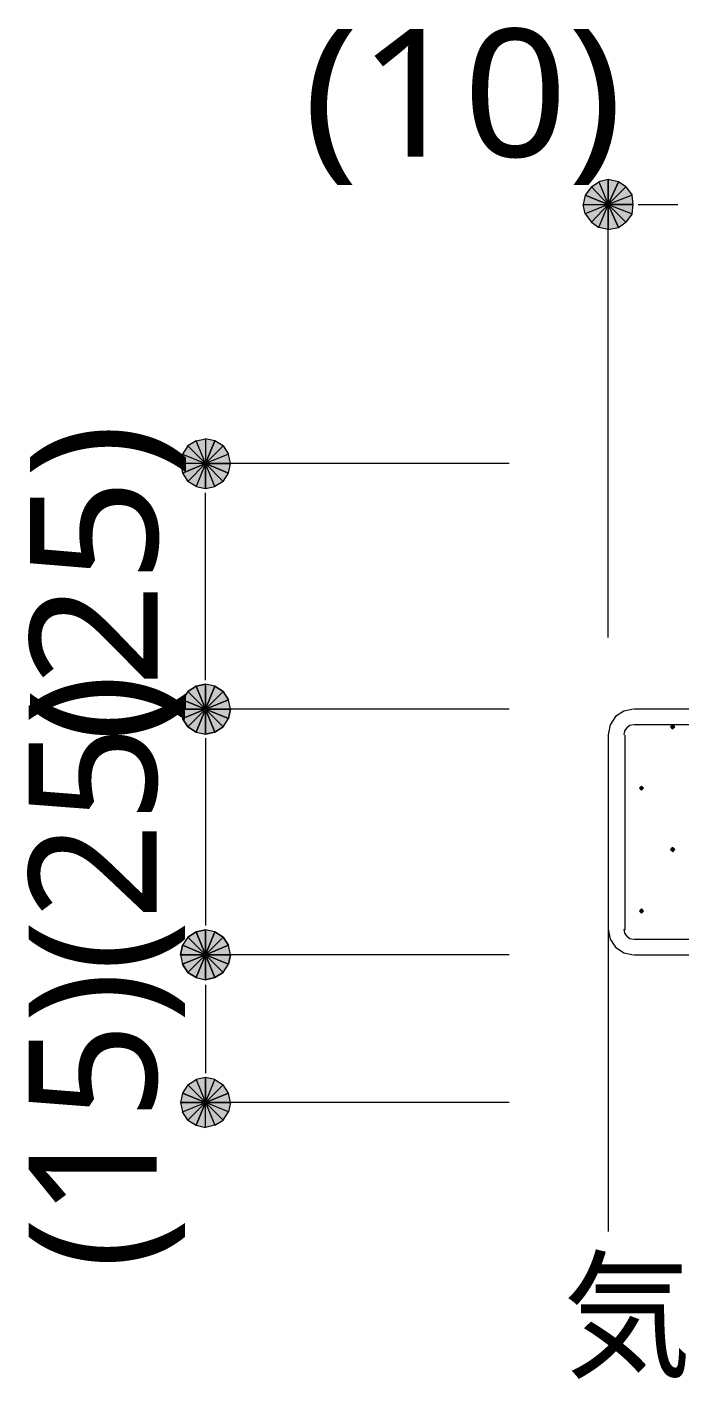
# Model space of a CAD drawing. Header units: millimetres. Extents: x 0 to 420, y 0 to 297.
# Drawn here: x 118.67 to 131.95, y 123.47 to 150.97 of the extents above; entities that cross this region are included whole.
import ezdxf
from ezdxf.enums import TextEntityAlignment as Align

# ---------------------------------------------------------------- set-up
doc = ezdxf.new("R2010")
doc.units = ezdxf.units.MM
doc.styles.add('kst32b', font='NotoSansJP-Variable.ttf')

msp = doc.modelspace()

# ---------------------------------------------------------------- hatches: boundary and pattern name
h = msp.add_hatch(color=7)
h.paths.add_polyline_path([(130.493, 147.87), (130.302, 147.828), (130.493, 147.362), (130.493, 147.87)])
h.paths.add_polyline_path([(130.302, 147.828), (130.493, 147.362), (130.154, 147.722), (130.302, 147.828)])
h.paths.add_polyline_path([(130.493, 147.362), (130.154, 147.722), (130.027, 147.553), (130.493, 147.362)])
for points in [[(130.704, 147.828), (130.493, 147.87), (130.493, 147.362), (130.704, 147.828)], [(122.767, 141.901), (122.809, 142.092), (122.301, 142.092), (122.767, 141.901)], [(121.835, 137.287), (121.793, 137.096), (122.301, 137.096), (121.835, 137.287)], [(122.767, 136.906), (122.809, 137.096), (122.301, 137.096), (122.767, 136.906)], [(131.805, 136.779), (131.784, 136.758), (131.762, 136.737), (131.784, 136.715), (131.805, 136.694), (131.826, 136.715), (131.847, 136.737), (131.826, 136.758), (131.805, 136.779)], [(131.17, 135.53), (131.149, 135.509), (131.128, 135.488), (131.149, 135.467), (131.17, 135.446), (131.191, 135.467), (131.212, 135.488), (131.191, 135.509), (131.17, 135.53)], [(131.805, 134.281), (131.784, 134.26), (131.762, 134.239), (131.784, 134.218), (131.805, 134.197), (131.826, 134.218), (131.847, 134.239), (131.826, 134.26), (131.805, 134.281)], [(131.17, 133.033), (131.149, 133.011), (131.128, 132.99), (131.149, 132.969), (131.17, 132.948), (131.191, 132.969), (131.212, 132.99), (131.191, 133.011), (131.17, 133.033)], [(121.835, 132.292), (121.793, 132.101), (122.301, 132.101), (121.835, 132.292)], [(122.767, 131.911), (122.809, 132.101), (122.301, 132.101), (122.767, 131.911)], [(121.835, 129.286), (121.793, 129.096), (122.301, 129.096), (121.835, 129.286)]]:
    msp.add_hatch(color=7).paths.add_polyline_path(points)
h = msp.add_hatch(color=7)
h.paths.add_polyline_path([(131.001, 147.362), (130.979, 147.553), (130.493, 147.362), (131.001, 147.362)])
h.paths.add_polyline_path([(130.979, 147.553), (130.493, 147.362), (130.852, 147.722), (130.979, 147.553)])
h.paths.add_polyline_path([(130.493, 147.362), (130.852, 147.722), (130.704, 147.828), (130.493, 147.362)])
h = msp.add_hatch(color=7)
h.paths.add_polyline_path([(130.027, 147.553), (129.985, 147.362), (130.493, 147.362), (130.027, 147.553)])
h.paths.add_polyline_path([(129.985, 147.362), (130.493, 147.362), (130.027, 147.172), (129.985, 147.362)])
h.paths.add_polyline_path([(130.493, 147.362), (130.027, 147.172), (130.154, 147.002), (130.493, 147.362)])
h = msp.add_hatch(color=7)
h.paths.add_polyline_path([(130.154, 147.002), (130.302, 146.897), (130.493, 147.362), (130.154, 147.002)])
h.paths.add_polyline_path([(130.302, 146.897), (130.493, 147.362), (130.493, 146.854), (130.302, 146.897)])
h.paths.add_polyline_path([(130.493, 147.362), (130.493, 146.854), (130.704, 146.897), (130.493, 147.362)])
h = msp.add_hatch(color=7)
h.paths.add_polyline_path([(130.704, 146.897), (130.852, 147.002), (130.493, 147.362), (130.704, 146.897)])
h.paths.add_polyline_path([(130.852, 147.002), (130.493, 147.362), (130.979, 147.172), (130.852, 147.002)])
h.paths.add_polyline_path([(130.493, 147.362), (130.979, 147.172), (131.001, 147.362), (130.493, 147.362)])
h = msp.add_hatch(color=7)
h.paths.add_polyline_path([(122.492, 142.558), (122.301, 142.6), (122.301, 142.092), (122.492, 142.558)])
h.paths.add_polyline_path([(122.301, 142.6), (122.301, 142.092), (122.111, 142.558), (122.301, 142.6)])
h.paths.add_polyline_path([(122.301, 142.092), (122.111, 142.558), (121.941, 142.452), (122.301, 142.092)])
h = msp.add_hatch(color=7)
h.paths.add_polyline_path([(122.809, 142.092), (122.767, 142.282), (122.301, 142.092), (122.809, 142.092)])
h.paths.add_polyline_path([(122.767, 142.282), (122.301, 142.092), (122.661, 142.452), (122.767, 142.282)])
h.paths.add_polyline_path([(122.301, 142.092), (122.661, 142.452), (122.492, 142.558), (122.301, 142.092)])
h = msp.add_hatch(color=7)
h.paths.add_polyline_path([(121.941, 142.452), (121.835, 142.282), (122.301, 142.092), (121.941, 142.452)])
h.paths.add_polyline_path([(121.835, 142.282), (122.301, 142.092), (121.793, 142.092), (121.835, 142.282)])
h.paths.add_polyline_path([(122.301, 142.092), (121.793, 142.092), (121.835, 141.901), (122.301, 142.092)])
h = msp.add_hatch(color=7)
h.paths.add_polyline_path([(121.835, 141.901), (121.941, 141.732), (122.301, 142.092), (121.835, 141.901)])
h.paths.add_polyline_path([(121.941, 141.732), (122.301, 142.092), (122.111, 141.626), (121.941, 141.732)])
h.paths.add_polyline_path([(122.301, 142.092), (122.111, 141.626), (122.301, 141.584), (122.301, 142.092)])
h = msp.add_hatch(color=7)
h.paths.add_polyline_path([(122.301, 141.584), (122.492, 141.626), (122.301, 142.092), (122.301, 141.584)])
h.paths.add_polyline_path([(122.492, 141.626), (122.301, 142.092), (122.661, 141.732), (122.492, 141.626)])
h.paths.add_polyline_path([(122.301, 142.092), (122.661, 141.732), (122.767, 141.901), (122.301, 142.092)])
h = msp.add_hatch(color=7)
h.paths.add_polyline_path([(122.301, 137.604), (122.111, 137.562), (122.301, 137.096), (122.301, 137.604)])
h.paths.add_polyline_path([(122.111, 137.562), (122.301, 137.096), (121.941, 137.456), (122.111, 137.562)])
h.paths.add_polyline_path([(122.301, 137.096), (121.941, 137.456), (121.835, 137.287), (122.301, 137.096)])
h = msp.add_hatch(color=7)
h.paths.add_polyline_path([(122.492, 137.562), (122.301, 137.604), (122.301, 137.096), (122.492, 137.562)])
h.paths.add_polyline_path([(122.301, 137.604), (122.301, 137.096), (122.111, 137.562), (122.301, 137.604)])
h.paths.add_polyline_path([(122.301, 137.096), (122.111, 137.562), (121.941, 137.456), (122.301, 137.096)])
h = msp.add_hatch(color=7)
h.paths.add_polyline_path([(122.767, 137.287), (122.661, 137.456), (122.301, 137.096), (122.767, 137.287)])
h.paths.add_polyline_path([(122.661, 137.456), (122.301, 137.096), (122.492, 137.562), (122.661, 137.456)])
h.paths.add_polyline_path([(122.301, 137.096), (122.492, 137.562), (122.301, 137.604), (122.301, 137.096)])
h = msp.add_hatch(color=7)
h.paths.add_polyline_path([(122.809, 137.096), (122.767, 137.287), (122.301, 137.096), (122.809, 137.096)])
h.paths.add_polyline_path([(122.767, 137.287), (122.301, 137.096), (122.661, 137.456), (122.767, 137.287)])
h.paths.add_polyline_path([(122.301, 137.096), (122.661, 137.456), (122.492, 137.562), (122.301, 137.096)])
h = msp.add_hatch(color=7)
h.paths.add_polyline_path([(121.941, 137.456), (121.835, 137.287), (122.301, 137.096), (121.941, 137.456)])
h.paths.add_polyline_path([(121.835, 137.287), (122.301, 137.096), (121.793, 137.096), (121.835, 137.287)])
h.paths.add_polyline_path([(122.301, 137.096), (121.793, 137.096), (121.835, 136.906), (122.301, 137.096)])
h = msp.add_hatch(color=7)
h.paths.add_polyline_path([(122.661, 136.737), (122.767, 136.906), (122.301, 137.096), (122.661, 136.737)])
h.paths.add_polyline_path([(122.767, 136.906), (122.301, 137.096), (122.809, 137.096), (122.767, 136.906)])
h.paths.add_polyline_path([(122.301, 137.096), (122.809, 137.096), (122.767, 137.287), (122.301, 137.096)])
h = msp.add_hatch(color=7)
h.paths.add_polyline_path([(121.793, 137.096), (121.835, 136.906), (122.301, 137.096), (121.793, 137.096)])
h.paths.add_polyline_path([(121.835, 136.906), (122.301, 137.096), (121.941, 136.737), (121.835, 136.906)])
h.paths.add_polyline_path([(122.301, 137.096), (121.941, 136.737), (122.111, 136.631), (122.301, 137.096)])
h = msp.add_hatch(color=7)
h.paths.add_polyline_path([(121.835, 136.906), (121.941, 136.737), (122.301, 137.096), (121.835, 136.906)])
h.paths.add_polyline_path([(121.941, 136.737), (122.301, 137.096), (122.111, 136.631), (121.941, 136.737)])
h.paths.add_polyline_path([(122.301, 137.096), (122.111, 136.631), (122.301, 136.588), (122.301, 137.096)])
h = msp.add_hatch(color=7)
h.paths.add_polyline_path([(122.111, 136.631), (122.301, 136.588), (122.301, 137.096), (122.111, 136.631)])
h.paths.add_polyline_path([(122.301, 136.588), (122.301, 137.096), (122.492, 136.631), (122.301, 136.588)])
h.paths.add_polyline_path([(122.301, 137.096), (122.492, 136.631), (122.661, 136.737), (122.301, 137.096)])
h = msp.add_hatch(color=7)
h.paths.add_polyline_path([(122.301, 136.588), (122.492, 136.631), (122.301, 137.096), (122.301, 136.588)])
h.paths.add_polyline_path([(122.492, 136.631), (122.301, 137.096), (122.661, 136.737), (122.492, 136.631)])
h.paths.add_polyline_path([(122.301, 137.096), (122.661, 136.737), (122.767, 136.906), (122.301, 137.096)])
h = msp.add_hatch(color=7)
h.paths.add_polyline_path([(122.301, 132.609), (122.111, 132.567), (122.301, 132.101), (122.301, 132.609)])
h.paths.add_polyline_path([(122.111, 132.567), (122.301, 132.101), (121.941, 132.461), (122.111, 132.567)])
h.paths.add_polyline_path([(122.301, 132.101), (121.941, 132.461), (121.835, 132.292), (122.301, 132.101)])
h = msp.add_hatch(color=7)
h.paths.add_polyline_path([(122.492, 132.567), (122.301, 132.609), (122.301, 132.101), (122.492, 132.567)])
h.paths.add_polyline_path([(122.301, 132.609), (122.301, 132.101), (122.111, 132.567), (122.301, 132.609)])
h.paths.add_polyline_path([(122.301, 132.101), (122.111, 132.567), (121.941, 132.461), (122.301, 132.101)])
h = msp.add_hatch(color=7)
h.paths.add_polyline_path([(122.767, 132.292), (122.661, 132.461), (122.301, 132.101), (122.767, 132.292)])
h.paths.add_polyline_path([(122.661, 132.461), (122.301, 132.101), (122.492, 132.567), (122.661, 132.461)])
h.paths.add_polyline_path([(122.301, 132.101), (122.492, 132.567), (122.301, 132.609), (122.301, 132.101)])
h = msp.add_hatch(color=7)
h.paths.add_polyline_path([(121.941, 132.461), (121.835, 132.292), (122.301, 132.101), (121.941, 132.461)])
h.paths.add_polyline_path([(121.835, 132.292), (122.301, 132.101), (121.793, 132.101), (121.835, 132.292)])
h.paths.add_polyline_path([(122.301, 132.101), (121.793, 132.101), (121.835, 131.911), (122.301, 132.101)])
h = msp.add_hatch(color=7)
h.paths.add_polyline_path([(122.809, 132.101), (122.767, 132.292), (122.301, 132.101), (122.809, 132.101)])
h.paths.add_polyline_path([(122.767, 132.292), (122.301, 132.101), (122.661, 132.461), (122.767, 132.292)])
h.paths.add_polyline_path([(122.301, 132.101), (122.661, 132.461), (122.492, 132.567), (122.301, 132.101)])
h = msp.add_hatch(color=7)
h.paths.add_polyline_path([(121.793, 132.101), (121.835, 131.911), (122.301, 132.101), (121.793, 132.101)])
h.paths.add_polyline_path([(121.835, 131.911), (122.301, 132.101), (121.941, 131.741), (121.835, 131.911)])
h.paths.add_polyline_path([(122.301, 132.101), (121.941, 131.741), (122.111, 131.635), (122.301, 132.101)])
h = msp.add_hatch(color=7)
h.paths.add_polyline_path([(121.835, 131.911), (121.941, 131.741), (122.301, 132.101), (121.835, 131.911)])
h.paths.add_polyline_path([(121.941, 131.741), (122.301, 132.101), (122.111, 131.635), (121.941, 131.741)])
h.paths.add_polyline_path([(122.301, 132.101), (122.111, 131.635), (122.301, 131.593), (122.301, 132.101)])
h = msp.add_hatch(color=7)
h.paths.add_polyline_path([(122.111, 131.635), (122.301, 131.593), (122.301, 132.101), (122.111, 131.635)])
h.paths.add_polyline_path([(122.301, 131.593), (122.301, 132.101), (122.492, 131.635), (122.301, 131.593)])
h.paths.add_polyline_path([(122.301, 132.101), (122.492, 131.635), (122.661, 131.741), (122.301, 132.101)])
h = msp.add_hatch(color=7)
h.paths.add_polyline_path([(122.661, 131.741), (122.767, 131.911), (122.301, 132.101), (122.661, 131.741)])
h.paths.add_polyline_path([(122.767, 131.911), (122.301, 132.101), (122.809, 132.101), (122.767, 131.911)])
h.paths.add_polyline_path([(122.301, 132.101), (122.809, 132.101), (122.767, 132.292), (122.301, 132.101)])
h = msp.add_hatch(color=7)
h.paths.add_polyline_path([(122.301, 131.593), (122.492, 131.635), (122.301, 132.101), (122.301, 131.593)])
h.paths.add_polyline_path([(122.492, 131.635), (122.301, 132.101), (122.661, 131.741), (122.492, 131.635)])
h.paths.add_polyline_path([(122.301, 132.101), (122.661, 131.741), (122.767, 131.911), (122.301, 132.101)])
h = msp.add_hatch(color=7)
h.paths.add_polyline_path([(122.301, 129.604), (122.111, 129.561), (122.301, 129.096), (122.301, 129.604)])
h.paths.add_polyline_path([(122.111, 129.561), (122.301, 129.096), (121.941, 129.455), (122.111, 129.561)])
h.paths.add_polyline_path([(122.301, 129.096), (121.941, 129.455), (121.835, 129.286), (122.301, 129.096)])
h = msp.add_hatch(color=7)
h.paths.add_polyline_path([(122.767, 129.286), (122.661, 129.455), (122.301, 129.096), (122.767, 129.286)])
h.paths.add_polyline_path([(122.661, 129.455), (122.301, 129.096), (122.492, 129.561), (122.661, 129.455)])
h.paths.add_polyline_path([(122.301, 129.096), (122.492, 129.561), (122.301, 129.604), (122.301, 129.096)])
h = msp.add_hatch(color=7)
h.paths.add_polyline_path([(122.661, 128.736), (122.767, 128.905), (122.301, 129.096), (122.661, 128.736)])
h.paths.add_polyline_path([(122.767, 128.905), (122.301, 129.096), (122.809, 129.096), (122.767, 128.905)])
h.paths.add_polyline_path([(122.301, 129.096), (122.809, 129.096), (122.767, 129.286), (122.301, 129.096)])
h = msp.add_hatch(color=7)
h.paths.add_polyline_path([(121.793, 129.096), (121.835, 128.905), (122.301, 129.096), (121.793, 129.096)])
h.paths.add_polyline_path([(121.835, 128.905), (122.301, 129.096), (121.941, 128.736), (121.835, 128.905)])
h.paths.add_polyline_path([(122.301, 129.096), (121.941, 128.736), (122.111, 128.63), (122.301, 129.096)])
h = msp.add_hatch(color=7)
h.paths.add_polyline_path([(122.111, 128.63), (122.301, 128.587), (122.301, 129.096), (122.111, 128.63)])
h.paths.add_polyline_path([(122.301, 128.587), (122.301, 129.096), (122.492, 128.63), (122.301, 128.587)])
h.paths.add_polyline_path([(122.301, 129.096), (122.492, 128.63), (122.661, 128.736), (122.301, 129.096)])

# ---------------------------------------------------------------- linework, layer by layer
at = {"lineweight": 0}
for points in [[(130.493, 147.362), (130.154, 147.722), (130.027, 147.553)], [(130.302, 147.828), (130.493, 147.362), (130.154, 147.722)], [(130.493, 147.87), (130.302, 147.828), (130.493, 147.362)], [(130.704, 147.828), (130.493, 147.87), (130.493, 147.362)], [(130.493, 147.362), (130.852, 147.722), (130.704, 147.828)], [(130.979, 147.553), (130.493, 147.362), (130.852, 147.722)], [(130.027, 147.553), (129.985, 147.362), (130.493, 147.362)], [(131.001, 147.362), (130.979, 147.553), (130.493, 147.362)], [(129.985, 147.362), (130.493, 147.362), (130.027, 147.172)], [(130.493, 147.362), (130.027, 147.172), (130.154, 147.002)], [(130.154, 147.002), (130.302, 146.897), (130.493, 147.362)], [(130.302, 146.897), (130.493, 147.362), (130.493, 146.854)], [(130.493, 147.362), (130.493, 146.854), (130.704, 146.897)], [(130.704, 146.897), (130.852, 147.002), (130.493, 147.362)], [(130.852, 147.002), (130.493, 147.362), (130.979, 147.172)], [(130.493, 147.362), (130.979, 147.172), (131.001, 147.362)], [(122.301, 142.092), (122.111, 142.558), (121.941, 142.452)], [(122.301, 142.6), (122.301, 142.092), (122.111, 142.558)], [(122.492, 142.558), (122.301, 142.6), (122.301, 142.092)], [(122.301, 142.092), (122.661, 142.452), (122.492, 142.558)], [(121.835, 142.282), (122.301, 142.092), (121.793, 142.092)], [(121.941, 142.452), (121.835, 142.282), (122.301, 142.092)], [(122.767, 142.282), (122.301, 142.092), (122.661, 142.452)], [(122.809, 142.092), (122.767, 142.282), (122.301, 142.092)], [(122.301, 142.092), (121.793, 142.092), (121.835, 141.901)], [(121.835, 141.901), (121.941, 141.732), (122.301, 142.092)], [(121.941, 141.732), (122.301, 142.092), (122.111, 141.626)], [(122.301, 142.092), (122.111, 141.626), (122.301, 141.584)], [(122.301, 141.584), (122.492, 141.626), (122.301, 142.092)], [(122.492, 141.626), (122.301, 142.092), (122.661, 141.732)], [(122.301, 142.092), (122.661, 141.732), (122.767, 141.901)], [(122.767, 141.901), (122.809, 142.092), (122.301, 142.092)], [(122.111, 137.562), (122.301, 137.096), (121.941, 137.456)], [(122.301, 137.096), (122.111, 137.562), (121.941, 137.456)], [(122.301, 137.604), (122.111, 137.562), (122.301, 137.096)], [(122.301, 137.604), (122.301, 137.096), (122.111, 137.562)], [(122.301, 137.096), (122.492, 137.562), (122.301, 137.604)], [(122.492, 137.562), (122.301, 137.604), (122.301, 137.096)], [(122.661, 137.456), (122.301, 137.096), (122.492, 137.562)], [(122.301, 137.096), (122.661, 137.456), (122.492, 137.562)], [(121.835, 137.287), (121.793, 137.096), (122.301, 137.096)], [(121.835, 137.287), (122.301, 137.096), (121.793, 137.096)], [(122.301, 137.096), (121.941, 137.456), (121.835, 137.287)], [(121.941, 137.456), (121.835, 137.287), (122.301, 137.096)], [(122.767, 137.287), (122.661, 137.456), (122.301, 137.096)], [(122.767, 137.287), (122.301, 137.096), (122.661, 137.456)], [(122.301, 137.096), (122.809, 137.096), (122.767, 137.287)], [(122.809, 137.096), (122.767, 137.287), (122.301, 137.096)], [(121.793, 137.096), (121.835, 136.906), (122.301, 137.096)], [(122.301, 137.096), (121.793, 137.096), (121.835, 136.906)], [(121.835, 136.906), (122.301, 137.096), (121.941, 136.737)], [(121.835, 136.906), (121.941, 136.737), (122.301, 137.096)], [(122.301, 137.096), (121.941, 136.737), (122.111, 136.631)], [(121.941, 136.737), (122.301, 137.096), (122.111, 136.631)], [(122.111, 136.631), (122.301, 136.588), (122.301, 137.096)], [(122.301, 137.096), (122.111, 136.631), (122.301, 136.588)], [(122.301, 136.588), (122.301, 137.096), (122.492, 136.631)], [(122.301, 137.096), (122.492, 136.631), (122.661, 136.737)], [(122.661, 136.737), (122.767, 136.906), (122.301, 137.096)], [(122.767, 136.906), (122.301, 137.096), (122.809, 137.096)], [(122.301, 136.588), (122.492, 136.631), (122.301, 137.096)], [(122.492, 136.631), (122.301, 137.096), (122.661, 136.737)], [(122.301, 137.096), (122.661, 136.737), (122.767, 136.906)], [(122.767, 136.906), (122.809, 137.096), (122.301, 137.096)], [(131.805, 136.779), (131.784, 136.758), (131.762, 136.737), (131.784, 136.715), (131.805, 136.694), (131.826, 136.715), (131.847, 136.737), (131.826, 136.758)], [(131.17, 135.53), (131.149, 135.509), (131.128, 135.488), (131.149, 135.467), (131.17, 135.446), (131.191, 135.467), (131.212, 135.488), (131.191, 135.509)], [(131.805, 134.281), (131.784, 134.26), (131.762, 134.239), (131.784, 134.218), (131.805, 134.197), (131.826, 134.218), (131.847, 134.239), (131.826, 134.26)], [(131.17, 133.033), (131.149, 133.011), (131.128, 132.99), (131.149, 132.969), (131.17, 132.948), (131.191, 132.969), (131.212, 132.99), (131.191, 133.011)], [(122.301, 132.609), (122.301, 132.101), (122.111, 132.567)], [(122.301, 132.609), (122.111, 132.567), (122.301, 132.101)], [(122.492, 132.567), (122.301, 132.609), (122.301, 132.101)], [(122.301, 132.101), (122.492, 132.567), (122.301, 132.609)], [(121.941, 132.461), (121.835, 132.292), (122.301, 132.101)], [(122.301, 132.101), (121.941, 132.461), (121.835, 132.292)], [(122.301, 132.101), (122.111, 132.567), (121.941, 132.461)], [(122.111, 132.567), (122.301, 132.101), (121.941, 132.461)], [(122.301, 132.101), (122.661, 132.461), (122.492, 132.567)], [(122.661, 132.461), (122.301, 132.101), (122.492, 132.567)], [(122.767, 132.292), (122.301, 132.101), (122.661, 132.461)], [(122.767, 132.292), (122.661, 132.461), (122.301, 132.101)], [(121.835, 132.292), (122.301, 132.101), (121.793, 132.101)], [(121.835, 132.292), (121.793, 132.101), (122.301, 132.101)], [(122.301, 132.101), (121.793, 132.101), (121.835, 131.911)], [(121.793, 132.101), (121.835, 131.911), (122.301, 132.101)], [(121.835, 131.911), (121.941, 131.741), (122.301, 132.101)], [(121.835, 131.911), (122.301, 132.101), (121.941, 131.741)], [(121.941, 131.741), (122.301, 132.101), (122.111, 131.635)], [(122.301, 132.101), (121.941, 131.741), (122.111, 131.635)], [(122.301, 132.101), (122.111, 131.635), (122.301, 131.593)], [(122.111, 131.635), (122.301, 131.593), (122.301, 132.101)], [(122.809, 132.101), (122.767, 132.292), (122.301, 132.101)], [(122.301, 132.101), (122.809, 132.101), (122.767, 132.292)], [(122.301, 131.593), (122.492, 131.635), (122.301, 132.101)], [(122.492, 131.635), (122.301, 132.101), (122.661, 131.741)], [(122.301, 132.101), (122.661, 131.741), (122.767, 131.911)], [(122.767, 131.911), (122.809, 132.101), (122.301, 132.101)], [(122.301, 131.593), (122.301, 132.101), (122.492, 131.635)], [(122.301, 132.101), (122.492, 131.635), (122.661, 131.741)], [(122.661, 131.741), (122.767, 131.911), (122.301, 132.101)], [(122.767, 131.911), (122.301, 132.101), (122.809, 132.101)], [(122.111, 129.561), (122.301, 129.096), (121.941, 129.455)], [(122.301, 129.604), (122.111, 129.561), (122.301, 129.096)], [(122.301, 129.096), (122.492, 129.561), (122.301, 129.604)], [(122.661, 129.455), (122.301, 129.096), (122.492, 129.561)], [(121.835, 129.286), (121.793, 129.096), (122.301, 129.096)], [(122.301, 129.096), (121.941, 129.455), (121.835, 129.286)], [(122.767, 129.286), (122.661, 129.455), (122.301, 129.096)], [(122.301, 129.096), (122.809, 129.096), (122.767, 129.286)], [(121.793, 129.096), (121.835, 128.905), (122.301, 129.096)], [(121.835, 128.905), (122.301, 129.096), (121.941, 128.736)], [(122.301, 129.096), (121.941, 128.736), (122.111, 128.63)], [(122.111, 128.63), (122.301, 128.587), (122.301, 129.096)], [(122.301, 128.587), (122.301, 129.096), (122.492, 128.63)], [(122.301, 129.096), (122.492, 128.63), (122.661, 128.736)], [(122.661, 128.736), (122.767, 128.905), (122.301, 129.096)], [(122.767, 128.905), (122.301, 129.096), (122.809, 129.096)]]:
    msp.add_lwpolyline(points, close=True, dxfattribs=at)
at = {"lineweight": 13}
for points in [[(130.493, 138.557), (130.493, 147.405)], [(131.106, 147.362), (131.911, 147.362)], [(128.482, 142.092), (122.259, 142.092)], [(122.301, 137.689), (122.301, 141.499)], [(128.482, 137.096), (122.259, 137.096)], [(131.011, 137.096), (130.809, 137.056), (130.644, 136.945), (130.533, 136.78), (130.492, 136.578)], [(134.493, 137.096), (131.022, 137.096)], [(131.011, 136.779), (130.933, 136.763), (130.869, 136.72), (130.826, 136.656), (130.81, 136.578)], [(134.493, 136.779), (131.022, 136.779)], [(122.301, 136.504), (122.301, 132.694)], [(130.493, 136.567), (130.493, 132.609)], [(130.831, 136.567), (130.831, 132.609)], [(130.492, 132.62), (130.533, 132.418), (130.644, 132.253), (130.809, 132.142), (131.011, 132.101)], [(130.493, 132.609), (130.493, 126.471)], [(130.81, 132.62), (130.826, 132.541), (130.869, 132.478), (130.933, 132.434), (131.011, 132.419)], [(131.022, 132.419), (138.896, 132.419)], [(128.482, 132.101), (122.259, 132.101)], [(122.322, 132.101), (122.343, 132.101)], [(131.022, 132.101), (138.896, 132.101)], [(122.301, 131.487), (122.301, 129.688)], [(128.482, 129.096), (122.259, 129.096)]]:
    msp.add_lwpolyline(points, dxfattribs=at)
msp.add_lwpolyline([(122.343, 137.096), (122.322, 137.096)], close=True, dxfattribs=at)

# ---------------------------------------------------------------- texts
at = {"style": 'kst32b'}
for s, height, p, p2 in [('(10)', 2.5989, (124.291, 148.336), (130.788, 148.336)), ('(25)', 2.5989, (121.327, 136.419), (121.327, 142.916)), ('(15)(25)', 2.5989, (121.306, 125.709), (121.306, 137.815)), ('気密材', 2.0791, (129.582, 123.719), (137.379, 123.719))]:
    msp.add_text(s, height=height, dxfattribs=at).set_placement(p, p2, align=Align.FIT)

doc.saveas('drawing.dxf')
